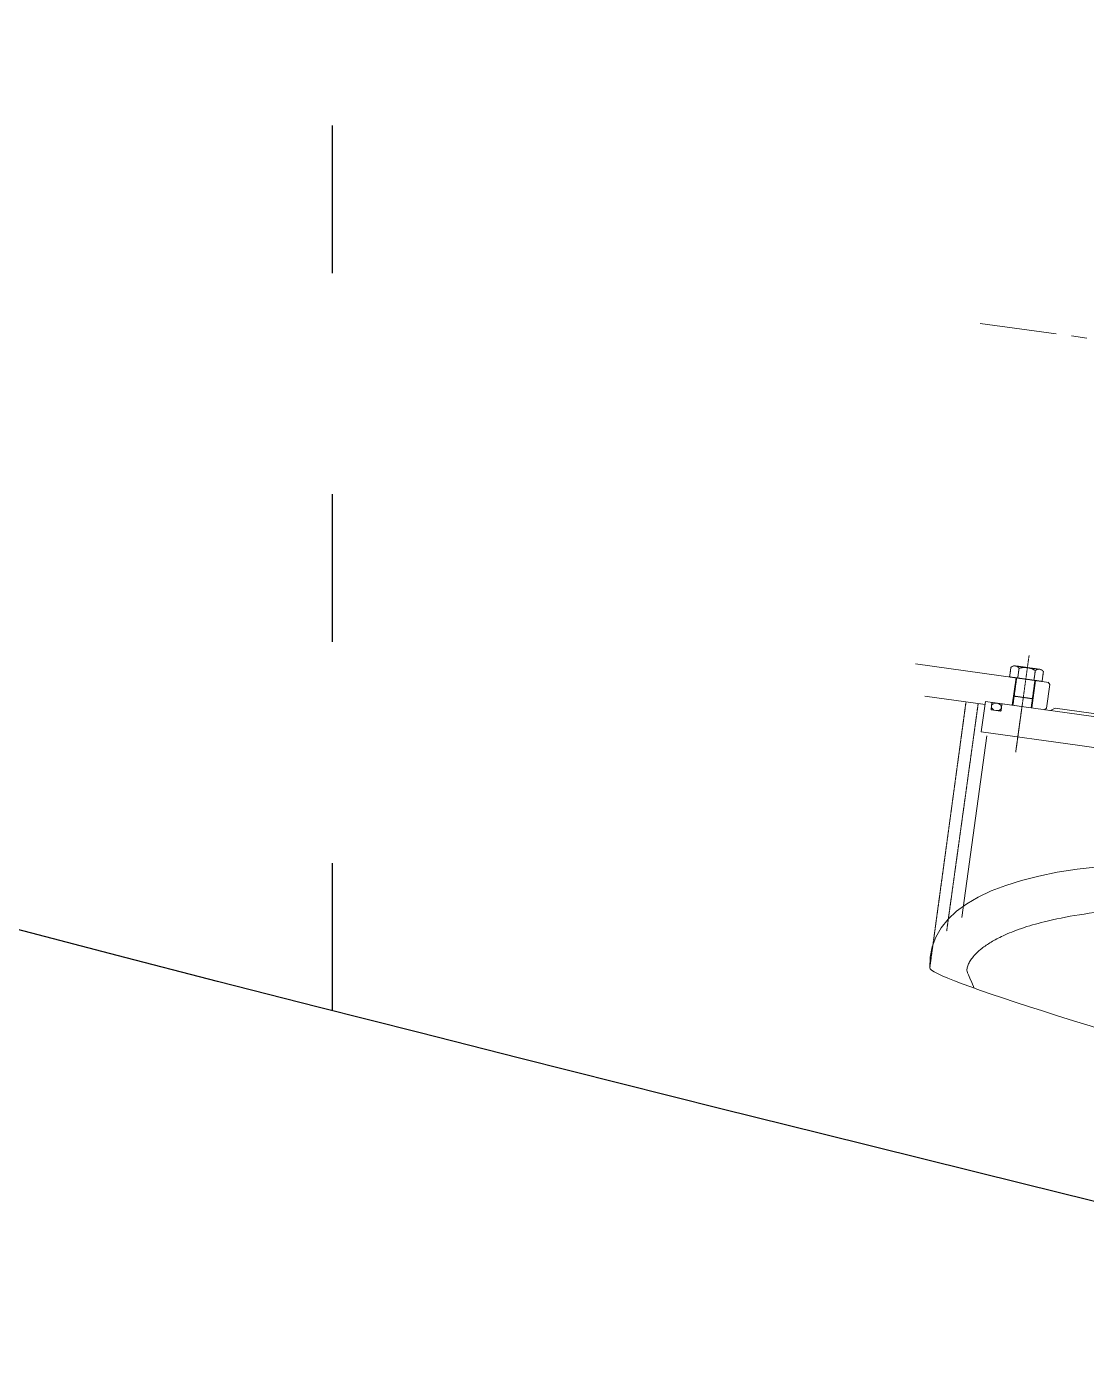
# Model space of a CAD drawing. Extents: x 766778 to 845620, y 133762 to 209800.
# Drawn here: x 772634 to 774359, y 189629 to 191789 of the extents above; entities that cross this region are included whole.
import ezdxf

# ---------------------------------------------------------------- set-up
doc = ezdxf.new("R2010")
doc.units = 0
doc.header["$MEASUREMENT"] = 0
for name, pattern in [('ACAD_ISO03W100', [30, 12, -18]), ('CENTER', [2, 1.25, -0.25, 0.25, -0.25]), ('DASHED', [0.75, 0.5, -0.25]), ('HIDDEN', [0.375, 0.25, -0.125])]:
    doc.linetypes.add(name, pattern=pattern)
doc.layers.get('0').update_dxf_attribs({"color": 1, "linetype": 'CONTINUOUS'})
doc.layers.add('5_16.79@3.35', color=7, linetype='CONTINUOUS', true_color=0x000000)
for name, color, linetype in [('E00-JAT-25', 7, 'CONTINUOUS'), ('E00-KAT-25', 7, 'DASHED'), ('E00-KES-25', 7, 'CENTER')]:
    doc.layers.add(name, color=color, linetype=linetype)
doc.layers.add('E00-JAT-50', color=252, linetype='CONTINUOUS', lineweight=5)

# ---------------------------------------------------------------- blocks, each defined once
blk = doc.blocks.new('A$C59AF2E24')
at = {"color": 252, "linetype": 'Continuous', "lineweight": 5}
for p, q in [((216.9, 2043.3), (0, 2073.8)), ((218.8, 2040), (213.4, 2001.4)), ((216.2, 2043.4), (218.8, 2040)), ((138.2, 1996.8), (123.6, 1998.9)), ((213.4, 2001.4), (210, 1998.9))]:
    blk.add_line(p, q, dxfattribs=at)
at = {"color": 252, "lineweight": 5}
blk.add_line((113.2, 2007.4), (15, 2021.2), dxfattribs=at)
at = {"layer": 'E00-JAT-25', "color": 252, "linetype": 'HIDDEN', "lineweight": 5}
for p, q in [((153.2, 2052.3), (155.4, 2068)), ((153.2, 2052.3), (206, 2044.9)), ((162.4, 2070.2), (202.1, 2064.6)), ((166.4, 2050.4), (168.6, 2066.1)), ((192.8, 2046.7), (195, 2062.4)), ((206, 2044.9), (208.2, 2060.5)), ((158.5, 2006.1), (164.7, 2050.7)), ((188.2, 2001.9), (194.4, 2046.5)), ((160.6, 2021), (190.3, 2016.8))]:
    blk.add_line(p, q, dxfattribs=at)
for centre, radius, start, end in [((161.2, 2061.6), 8.61, 31.2068, 132.7932), ((178.1, 2038), 29.7, 55.2924, 108.7076), ((200.9, 2056.1), 8.61, 31.2068, 132.7932)]:
    blk.add_arc(centre, radius, start, end, dxfattribs=at)
at = {"layer": 'E00-JAT-50', "color": 252, "lineweight": 5}
for p, q in [((163.7, 2050.8), (157.5, 2006.2)), ((195.4, 2046.3), (189.2, 2001.8)), ((113.9, 2012.4), (107, 1962.8)), ((113.9, 2012.4), (107, 1962.8)), ((122.9, 2000), (124.3, 2009.9)), ((139.2, 1997.7), (140.6, 2007.6)), ((224.2, 2001.9), (224.2, 2001.9))]:
    blk.add_line(p, q, dxfattribs=at)
at = {"layer": 'E00-JAT-50', "color": 252, "linetype": 'Continuous', "lineweight": 5}
for p, q in [((113.9, 2012.4), (1302.9, 1845.3)), ((122.9, 1999.8), (124.3, 2010.1)), ((139.1, 1997.5), (140.6, 2007.8)), ((144.6, 2008), (165.6, 2005.1)), ((2378.9, 1699.1), (227, 2001.5)), ((116.2, 1956.5), (74.7, 1661.3)), ((263.3, 1940.9), (107, 1962.8)), ((2483.6, 1628.8), (263.3, 1940.9))]:
    blk.add_line(p, q, dxfattribs=at)
for centre, start, end in [((123.5, 2010.2), 352, 82), ((123.7, 1999.7), 172, 262), ((138.4, 1997.6), 262, 352), ((141.4, 2007.7), 82, 172)]:
    blk.add_arc(centre, 0.8, start, end, dxfattribs=at)
at = {"layer": 'E00-JAT-50', "color": 252, "lineweight": 5}
blk.add_arc((216.4, 2013.6), 16.1, 277.6649, 311.3178, dxfattribs=at)
at = {"layer": 'E00-JAT-50', "color": 252, "lineweight": 5, "extrusion": (-1.10303e-47, 2.37979e-49, -1)}
blk.add_ellipse((131.7, 2003.5), major_axis=(-8.27, 1.22), ratio=0.714456, dxfattribs=at)
at = {"layer": 'E00-KAT-25', "color": 252, "lineweight": 5}
for p, q in [((82.2, 2011.8), (22.5, 1578.8)), ((102, 2009), (50.1, 1639.1))]:
    blk.add_line(p, q, dxfattribs=at)
at = {"layer": 'E00-KES-25', "color": 252, "linetype": 'CENTER', "lineweight": 5}
blk.add_line((185, 2087.2), (162.9, 1929.7), dxfattribs=at)
at = {"layer": 'E00-KES-25', "color": 252, "linetype": 'CENTER', "lineweight": 5, "ltscale": 0.5}
blk.add_line((162.9, 1929.7), (174, 2009), dxfattribs=at)
at = {"layer": 'E00-KES-25', "color": 252, "linetype": 'CENTER', "lineweight": 5, "ltscale": 100}
blk.add_lwpolyline([(106.2, 2627.4), (6758.2, 1706.6)], dxfattribs=at)
blk = doc.blocks.new('thruster')
at = {"color": 7, "lineweight": 9, "ltscale": 10}
for centre, major_axis, ratio, start_param, end_param in [((936582.9, 205155.7), (-1194.6, 350.8), 0.282022, 3.373016, 6.382042), ((936581.3, 205147.5), (-1196.9, 324.4), 0.029938, 6.283027, 7.496183)]:
    blk.add_ellipse(centre, major_axis=major_axis, ratio=ratio, start_param=start_param, end_param=end_param, dxfattribs=at)
blk.add_open_spline([(937720.4, 204839.1), (937720.9, 204841.1), (937721.3, 204843), (937721.9, 204847.3), (937722, 204849.6), (937721.8, 204854.5), (937721.6, 204857.2), (937720.6, 204863.1), (937719.9, 204866.3), (937717.9, 204873.2), (937716.6, 204876.9), (937713.4, 204884.8), (937711.4, 204889.1), (937706.8, 204897.9), (937704.1, 204902.6), (937698, 204912.2), (937694.5, 204917.2), (937684.7, 204930.6), (937677.7, 204939.2), (937661.9, 204956.9), (937653, 204966.1), (937633.4, 204985), (937622.7, 204994.6), (937599.5, 205014.3), (937587, 205024.3), (937553, 205050), (937530.3, 205066), (937481.1, 205098.2), (937454.6, 205114.4), (937398.2, 205147), (937368.4, 205163.2), (937305.6, 205195.6), (937272.7, 205211.6), (937204.2, 205243.4), (937168.7, 205259), (937095.5, 205289.7), (937057.7, 205304.8), (936980.5, 205334.1), (936941, 205348.4), (936845.1, 205381.3), (936788, 205399.6), (936672.6, 205433.7), (936614.4, 205449.7), (936497.9, 205479), (936439.8, 205492.3), (936324.9, 205516), (936268.1, 205526.3), (936157.4, 205543.9), (936103.4, 205551.1), (935999.4, 205562.2), (935949.5, 205566.1), (935863.6, 205570), (935826.9, 205570.7), (935757.5, 205569.9), (935724.8, 205568.3), (935670.8, 205563.8), (935648.6, 205561.1), (935607.2, 205554.7), (935588.2, 205550.9), (935557.5, 205543.3), (935545.2, 205539.7), (935522.8, 205532), (935512.6, 205528), (935496.5, 205520.5), (935490, 205517.1), (935478.5, 205510.2), (935473.5, 205506.8), (935465.8, 205500.8), (935462.8, 205498.1), (935457.6, 205493), (935455.4, 205490.5), (935451.8, 205485.8), (935450.3, 205483.6), (935448, 205479.3), (935447, 205477.2), (935445.5, 205473.1), (935445, 205471.1), (935444.4, 205467.8), (935444.2, 205466.6), (935456.6, 205438.9)], degree=3, knots=[3.141593, 3.141593, 3.141593, 3.141593, 3.184954, 3.184954, 3.228315, 3.228315, 3.271676, 3.271676, 3.315037, 3.315037, 3.358398, 3.358398, 3.401759, 3.401759, 3.44512, 3.44512, 3.488481, 3.488481, 3.557007, 3.557007, 3.625533, 3.625533, 3.694059, 3.694059, 3.762585, 3.762585, 3.868747, 3.868747, 3.974909, 3.974909, 4.081071, 4.081071, 4.187233, 4.187233, 4.293395, 4.293395, 4.399557, 4.399557, 4.505719, 4.505719, 4.653445, 4.653445, 4.801171, 4.801171, 4.948897, 4.948897, 5.096624, 5.096624, 5.24435, 5.24435, 5.392076, 5.392076, 5.511973, 5.511973, 5.631871, 5.631871, 5.725339, 5.725339, 5.818808, 5.818808, 5.890403, 5.890403, 5.961997, 5.961997, 6.019205, 6.019205, 6.076412, 6.076412, 6.122673, 6.122673, 6.168934, 6.168934, 6.215195, 6.215195, 6.261457, 6.261457, 6.307718, 6.307718, 6.331714, 6.331714, 6.331714, 6.331714], dxfattribs=at)
at = {"color": 7}
blk.add_blockref('A$C59AF2E24', (935361.8, 203892.7), dxfattribs=at)
blk = doc.blocks.new('bl2')
at = {"color": 252, "linetype": 'ACAD_ISO03W100', "ltscale": 20}
blk.add_line((773132.3, 190187.8), (773132.3, 193298.1), dxfattribs=at)
blk = doc.blocks.new('B')
at = {"color": 252, "linetype": 'ACAD_ISO03W100', "ltscale": 20}
blk.add_blockref('bl2', (0, 0), dxfattribs=at)

msp = doc.modelspace()

# ---------------------------------------------------------------- linework, layer by layer
at = {"color": 252, "linetype": 'ACAD_ISO03W100', "ltscale": 20}
msp.add_line((773132.25044, 190187.81712), (773132.25044, 193298.10729), dxfattribs=at)
at = {"layer": '5_16.79@3.35', "color": 3}
msp.add_lwpolyline([(774420.40938, 189865.43603), (774256.36446, 189905.92627), (774092.35323, 189946.55225), (773928.38253, 189987.3374), (773764.45284, 190028.28857), (773600.56441, 190069.40625), (773436.71529, 190110.68164), (773272.90425, 190152.10693), (773109.13228, 190193.68652), (772945.41841, 190235.49219), (772781.81148, 190277.71631), (772618.31856, 190320.37549)], dxfattribs=at)

# ---------------------------------------------------------------- block references
at = {"color": 7, "linetype": 'Continuous'}
msp.add_blockref('B', (0, 0), dxfattribs=at)
at = {"color": 252, "linetype": 'ACAD_ISO03W100', "ltscale": 20, "rotation": 0.09652410536552097}
msp.add_blockref('thruster', (-160932.62483, -16790.02403), dxfattribs=at)

doc.saveas('drawing.dxf')
